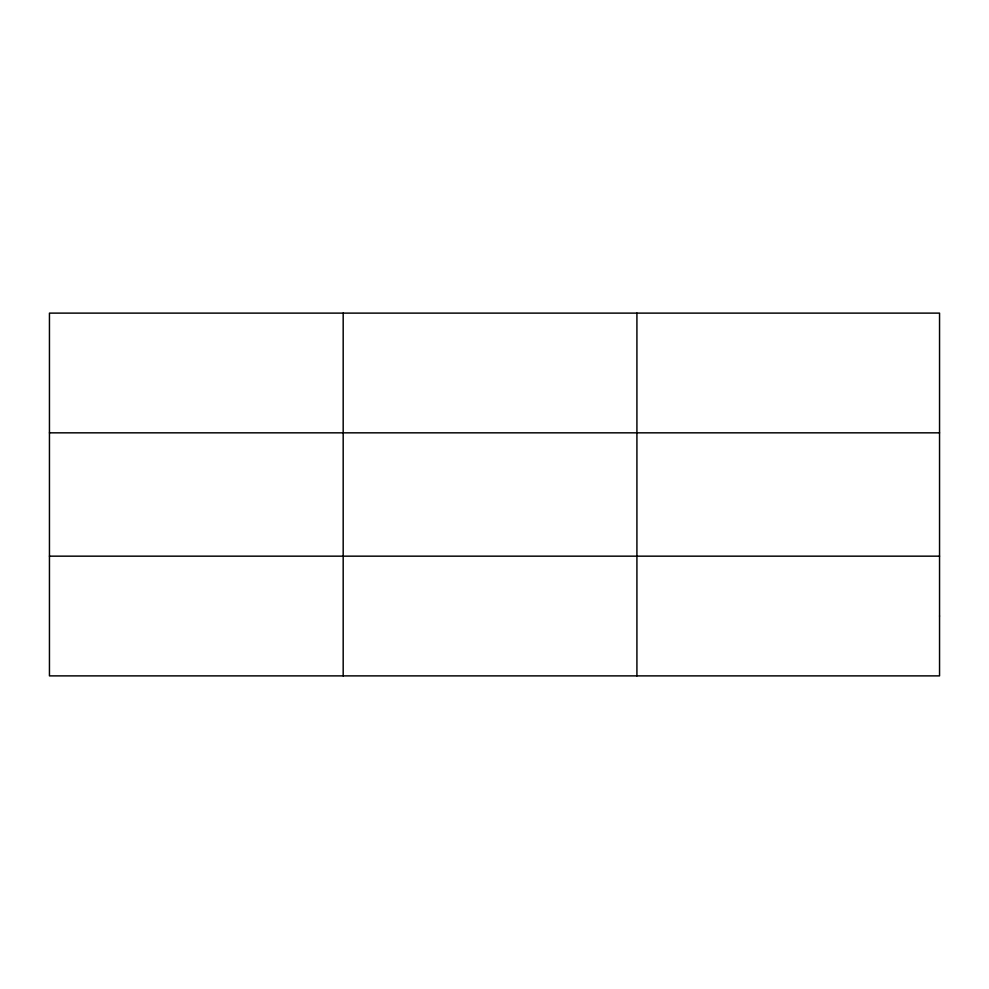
<?xml version="1.0" encoding="UTF-8"?>
<svg xmlns="http://www.w3.org/2000/svg" width="989" height="989" viewBox="0 0 989 989"><rect width="100%" height="100%" fill="white"/><g stroke="black" fill="none" stroke-linecap="round" stroke-linejoin="round"><path stroke-width="1.48" d="M343.183 675.883L343.183 313.117M636.916 675.883L636.916 313.117M49.45 432.836L939.55 432.836M49.45 556.164L939.55 556.164M939.55 616.023L939.55 675.883L49.45 675.883L49.45 313.117L939.55 313.117L939.55 616.023"/></g></svg>
